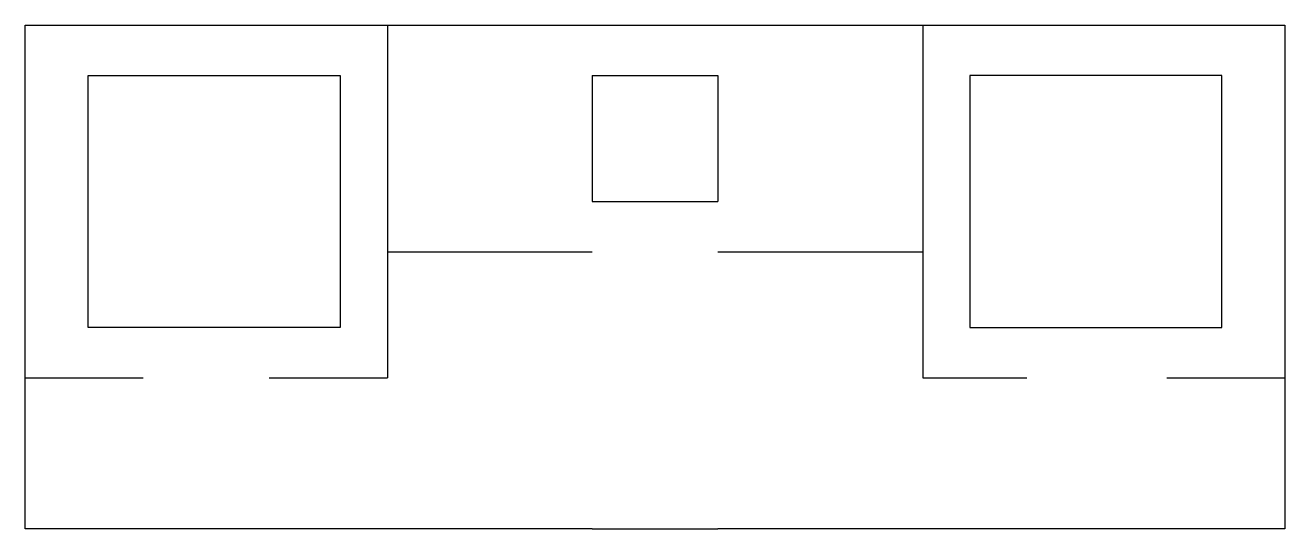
# Model space of a CAD drawing. Header units: metres. Extents: x 0 to 50, y -26.8 to -6.8.
import ezdxf

# ---------------------------------------------------------------- set-up
doc = ezdxf.new("R2010")
doc.units = ezdxf.units.M
for name, color, linetype in [('PAREDES', 7, 'Continuous'), ('PEATONES', 7, 'Continuous'), ('SALIDAS', 7, 'Continuous')]:
    doc.layers.add(name, color=color, linetype=linetype)

msp = doc.modelspace()

# ---------------------------------------------------------------- linework, layer by layer
at = {"layer": 'PAREDES'}
for p, q in [((-0.002, -26.811), (-0.002, -6.811)), ((-0.002, -6.811), (22.524, -6.811)), ((14.373, -6.811), (14.373, -15.811)), ((27.471, -6.811), (49.998, -6.811)), ((35.623, -6.811), (35.623, -15.811)), ((49.998, -6.811), (49.998, -26.811)), ((14.373, -15.811), (22.498, -15.811)), ((14.373, -15.811), (14.373, -20.811)), ((27.498, -15.811), (35.623, -15.811)), ((35.623, -15.811), (35.623, -20.811)), ((-0.002, -20.811), (4.685, -20.811)), ((9.685, -20.811), (14.373, -20.811)), ((35.623, -20.811), (39.759, -20.811)), ((45.31, -20.811), (49.998, -20.811)), ((22.498, -26.811), (-0.002, -26.811)), ((49.998, -26.811), (27.498, -26.811))]:
    msp.add_line(p, q, dxfattribs=at)
at = {"layer": 'PEATONES', "color": 2}
for p, q in [((2.498, -8.811), (12.498, -8.811)), ((2.498, -18.811), (2.498, -8.811)), ((12.498, -8.811), (12.498, -18.811)), ((22.498, -8.811), (27.498, -8.811)), ((22.498, -8.811), (22.498, -13.811)), ((27.498, -8.811), (27.498, -13.811)), ((47.498, -8.811), (37.498, -8.811)), ((37.498, -8.811), (37.498, -18.811)), ((47.498, -18.811), (47.498, -8.811)), ((22.498, -13.811), (27.498, -13.811)), ((12.498, -18.811), (2.498, -18.811)), ((37.498, -18.811), (47.498, -18.811))]:
    msp.add_line(p, q, dxfattribs=at)
at = {"layer": 'SALIDAS', "color": 3}
for p, q in [((22.498, -6.811), (22.524, -6.811)), ((22.498, -6.811), (27.498, -6.811)), ((27.471, -6.811), (27.498, -6.811)), ((22.498, -26.811), (27.498, -26.811))]:
    msp.add_line(p, q, dxfattribs=at)

doc.saveas('drawing.dxf')
